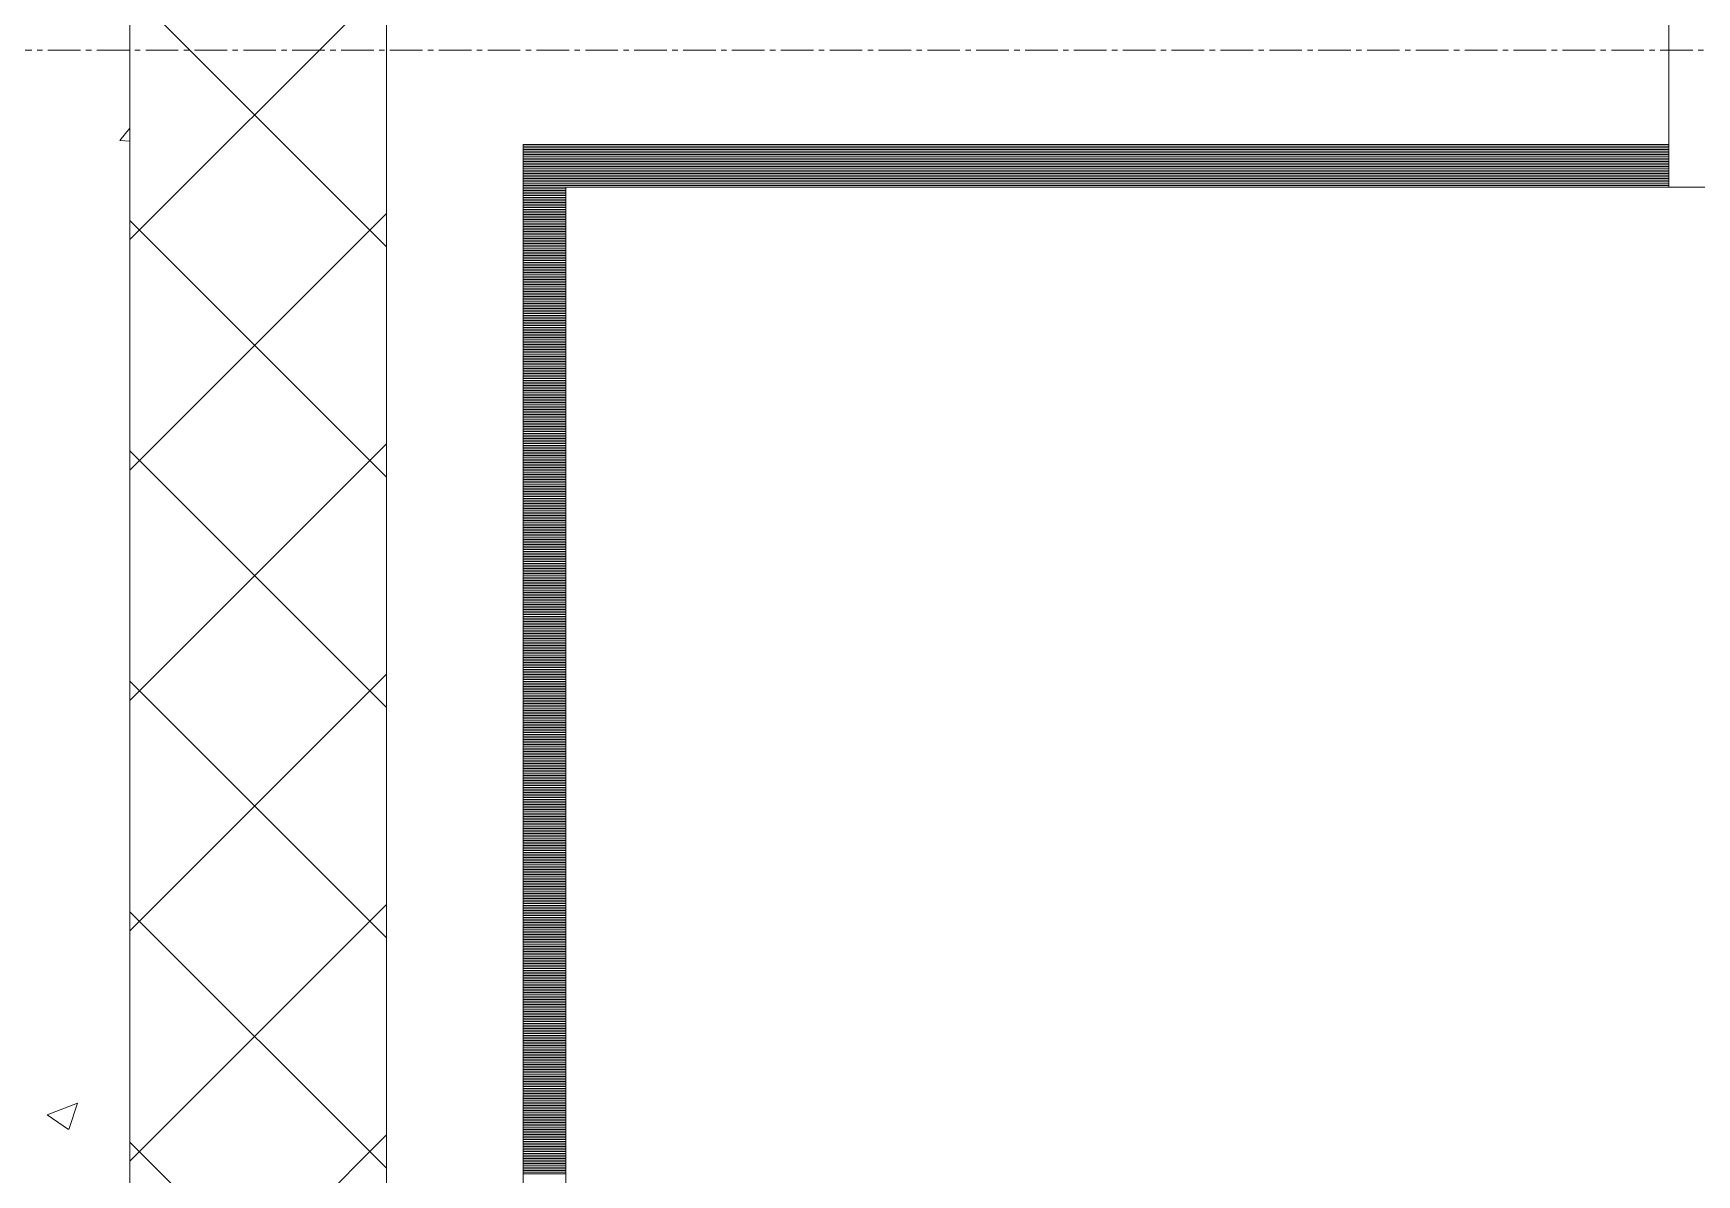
# Model space of a CAD drawing. Header units: millimetres. Extents: x -231292 to 573618, y -153144 to 564035.
# Drawn here: x 29027 to 30000, y -94603 to -93935 of the extents above; entities that cross this region are included whole.
import ezdxf

# ---------------------------------------------------------------- set-up
doc = ezdxf.new("R2010")
doc.units = ezdxf.units.MM
doc.linetypes.add('CENTER2', pattern=[28.575, 19.05, -3.175, 3.175, -3.175])
doc.layers.get('0').update_dxf_attribs({"color": 250})
for name, color, linetype, lineweight in [('A-Wall_Материал_Газоблок_Контур', 250, 'Continuous', 0), ('АР_Окна', 250, 'Continuous', 5), ('АР_Стены ПЕНОблок', 250, 'Continuous', 20), ('АР_Тонкая', 250, 'Continuous', 5), ('АР_Утеплитель', 250, 'Continuous', 0), ('АР_Штриховка', 250, 'Continuous', 0), ('РД_Оси_100', 250, 'Continuous', 0)]:
    doc.layers.add(name, color=color, linetype=linetype, lineweight=lineweight)

# ---------------------------------------------------------------- blocks, each defined once
blk = doc.blocks.new('оси_рен')
at = {"layer": 'РД_Оси_100', "color": 251, "linetype": 'CENTER2', "true_color": 0x636466}
blk.add_lwpolyline([(1241712.916, 190813.25), (1190197.958, 190813.25), (1189697.958, 190663.25)], dxfattribs=at)

msp = doc.modelspace()

# ---------------------------------------------------------------- linework, layer by layer
at = {"layer": 'A-Wall_Материал_Газоблок_Контур', "color": 18, "linetype": 'Continuous', "lineweight": 0, "true_color": 0x000000}
msp.add_line((29983.458, -94025.283), (32383.458, -94025.283), dxfattribs=at)
at = {"layer": 'АР_Окна', "color": 18, "linetype": 'Continuous', "lineweight": 5, "true_color": 0x000000}
msp.add_line((32383.458, -94025.283), (29983.458, -94025.283), dxfattribs=at)
at = {"layer": 'АР_Стены ПЕНОблок', "color": 18, "linetype": 'Continuous', "lineweight": 20, "true_color": 0x000000}
msp.add_line((29083.458, -95245.283), (29083.458, -93770.283), dxfattribs=at)
at = {"layer": 'АР_Тонкая', "color": 18, "linetype": 'Continuous', "lineweight": 5, "true_color": 0x000000}
for p, q in [((29233.458, -93920.283), (29233.458, -95245.283)), ((29983.458, -94000.283), (29983.458, -93920.283)), ((29313.458, -95245.283), (29313.458, -94000.283)), ((29313.458, -94000.283), (29313.458, -95245.283)), ((29313.458, -94000.283), (29983.458, -94000.283)), ((29983.458, -94000.283), (29313.458, -94000.283)), ((29983.458, -94025.283), (29983.458, -94000.283)), ((29338.458, -95245.283), (29338.458, -94025.283)), ((29338.458, -94025.283), (29983.458, -94025.283))]:
    msp.add_line(p, q, dxfattribs=at)
at = {"layer": 'АР_Утеплитель', "color": 18, "linetype": 'Continuous', "lineweight": 0, "true_color": 0x000000}
for p, q in [((29083.458, -93770.283), (29083.458, -95245.283)), ((29233.458, -95245.283), (29233.458, -93920.283))]:
    msp.add_line(p, q, dxfattribs=at)
at = {"layer": 'АР_Штриховка', "color": 18, "linetype": 'Continuous', "lineweight": 0, "true_color": 0x000000}
for p, q in [((29233.458, -94060.155), (29083.458, -93910.155)), ((29083.458, -94056.011), (29226.322, -93913.147)), ((29077.456, -93997.932), (29083.458, -93990.78)), ((29077.456, -93997.934), (29083.458, -93998.459)), ((29313.458, -94000.283), (29313.458, -94000.283)), ((29313.458, -94000.283), (29983.458, -94000.283)), ((29313.458, -94001.283), (29314.458, -94001.283)), ((29313.458, -94002.283), (29315.458, -94002.283)), ((29313.458, -94003.283), (29316.458, -94003.283)), ((29313.458, -94004.283), (29317.458, -94004.283)), ((29313.458, -94005.283), (29318.458, -94005.283)), ((29314.458, -94001.283), (29983.458, -94001.283)), ((29315.458, -94002.283), (29983.458, -94002.283)), ((29316.458, -94003.283), (29983.458, -94003.283)), ((29317.458, -94004.283), (29983.458, -94004.283)), ((29318.458, -94005.283), (29983.458, -94005.283)), ((29313.458, -94006.283), (29319.458, -94006.283)), ((29313.458, -94007.283), (29320.458, -94007.283)), ((29313.458, -94008.283), (29321.458, -94008.283)), ((29313.458, -94009.283), (29322.458, -94009.283)), ((29313.458, -94010.283), (29323.458, -94010.283)), ((29313.458, -94011.283), (29324.458, -94011.283)), ((29313.458, -94012.283), (29325.458, -94012.283)), ((29313.458, -94013.283), (29326.458, -94013.283)), ((29313.458, -94014.283), (29327.458, -94014.283)), ((29313.458, -94015.283), (29328.458, -94015.283)), ((29319.458, -94006.283), (29983.458, -94006.283)), ((29320.458, -94007.283), (29983.458, -94007.283)), ((29321.458, -94008.283), (29983.458, -94008.283)), ((29322.458, -94009.283), (29983.458, -94009.283)), ((29323.458, -94010.283), (29983.458, -94010.283)), ((29324.458, -94011.283), (29983.458, -94011.283)), ((29325.458, -94012.283), (29983.458, -94012.283)), ((29326.458, -94013.283), (29983.458, -94013.283)), ((29327.458, -94014.283), (29983.458, -94014.283)), ((29328.458, -94015.283), (29983.458, -94015.283)), ((29313.458, -94016.283), (29329.458, -94016.283)), ((29313.458, -94017.283), (29330.458, -94017.283)), ((29313.458, -94018.283), (29331.458, -94018.283)), ((29313.458, -94019.283), (29332.458, -94019.283)), ((29313.458, -94020.283), (29333.458, -94020.283)), ((29313.458, -94021.283), (29334.458, -94021.283)), ((29313.458, -94022.283), (29335.458, -94022.283)), ((29313.458, -94023.283), (29336.458, -94023.283)), ((29313.458, -94024.283), (29337.458, -94024.283)), ((29313.458, -94025.283), (29338.458, -94025.283)), ((29329.458, -94016.283), (29983.458, -94016.283)), ((29330.458, -94017.283), (29983.458, -94017.283)), ((29331.458, -94018.283), (29983.458, -94018.283)), ((29332.458, -94019.283), (29983.458, -94019.283)), ((29333.458, -94020.283), (29983.458, -94020.283)), ((29334.458, -94021.283), (29983.458, -94021.283)), ((29335.458, -94022.283), (29983.458, -94022.283)), ((29336.458, -94023.283), (29983.458, -94023.283)), ((29337.458, -94024.283), (29983.458, -94024.283)), ((29313.458, -94026.283), (29338.458, -94026.283)), ((29313.458, -94027.283), (29338.458, -94027.283)), ((29313.458, -94028.283), (29338.458, -94028.283)), ((29313.458, -94029.283), (29338.458, -94029.283)), ((29313.458, -94030.283), (29338.458, -94030.283)), ((29313.458, -94031.283), (29338.458, -94031.283)), ((29313.458, -94032.283), (29338.458, -94032.283)), ((29313.458, -94033.283), (29338.458, -94033.283)), ((29313.458, -94034.283), (29338.458, -94034.283)), ((29083.458, -94190.715), (29233.458, -94040.715)), ((29233.458, -94194.859), (29083.458, -94044.859)), ((29313.458, -94035.283), (29338.458, -94035.283)), ((29313.458, -94036.283), (29338.458, -94036.283)), ((29313.458, -94037.283), (29338.458, -94037.283)), ((29313.458, -94038.283), (29338.458, -94038.283)), ((29313.458, -94039.283), (29338.458, -94039.283)), ((29313.458, -94040.283), (29338.458, -94040.283)), ((29313.458, -94041.283), (29338.458, -94041.283)), ((29313.458, -94042.283), (29338.458, -94042.283)), ((29313.458, -94043.283), (29338.458, -94043.283)), ((29313.458, -94044.283), (29338.458, -94044.283)), ((29313.458, -94045.283), (29338.458, -94045.283)), ((29313.458, -94046.283), (29338.458, -94046.283)), ((29313.458, -94047.283), (29338.458, -94047.283)), ((29313.458, -94048.283), (29338.458, -94048.283)), ((29313.458, -94049.283), (29338.458, -94049.283)), ((29313.458, -94050.283), (29338.458, -94050.283)), ((29313.458, -94051.283), (29338.458, -94051.283)), ((29313.458, -94052.283), (29338.458, -94052.283)), ((29313.458, -94053.283), (29338.458, -94053.283)), ((29313.458, -94054.283), (29338.458, -94054.283)), ((29313.458, -94055.283), (29338.458, -94055.283)), ((29313.458, -94056.283), (29338.458, -94056.283)), ((29313.458, -94057.283), (29338.458, -94057.283)), ((29313.458, -94058.283), (29338.458, -94058.283)), ((29313.458, -94059.283), (29338.458, -94059.283)), ((29313.458, -94060.283), (29338.458, -94060.283)), ((29313.458, -94061.283), (29338.458, -94061.283)), ((29313.458, -94062.283), (29338.458, -94062.283)), ((29313.458, -94063.283), (29338.458, -94063.283)), ((29313.458, -94064.283), (29338.458, -94064.283)), ((29313.458, -94065.283), (29338.458, -94065.283)), ((29313.458, -94066.283), (29338.458, -94066.283)), ((29313.458, -94067.283), (29338.458, -94067.283)), ((29313.458, -94068.283), (29338.458, -94068.283)), ((29313.458, -94069.283), (29338.458, -94069.283)), ((29313.458, -94070.283), (29338.458, -94070.283)), ((29313.458, -94071.283), (29338.458, -94071.283)), ((29313.458, -94072.283), (29338.458, -94072.283)), ((29313.458, -94073.283), (29338.458, -94073.283)), ((29313.458, -94074.283), (29338.458, -94074.283)), ((29313.458, -94075.283), (29338.458, -94075.283)), ((29313.458, -94076.283), (29338.458, -94076.283)), ((29313.458, -94077.283), (29338.458, -94077.283)), ((29313.458, -94078.283), (29338.458, -94078.283)), ((29313.458, -94079.283), (29338.458, -94079.283)), ((29313.458, -94080.283), (29338.458, -94080.283)), ((29313.458, -94081.283), (29338.458, -94081.283)), ((29313.458, -94082.283), (29338.458, -94082.283)), ((29313.458, -94083.283), (29338.458, -94083.283)), ((29313.458, -94084.283), (29338.458, -94084.283)), ((29313.458, -94085.283), (29338.458, -94085.283)), ((29313.458, -94086.283), (29338.458, -94086.283)), ((29313.458, -94087.283), (29338.458, -94087.283)), ((29313.458, -94088.283), (29338.458, -94088.283)), ((29313.458, -94089.283), (29338.458, -94089.283)), ((29313.458, -94090.283), (29338.458, -94090.283)), ((29313.458, -94091.283), (29338.458, -94091.283)), ((29313.458, -94092.283), (29338.458, -94092.283)), ((29313.458, -94093.283), (29338.458, -94093.283)), ((29313.458, -94094.283), (29338.458, -94094.283)), ((29313.458, -94095.283), (29338.458, -94095.283)), ((29313.458, -94096.283), (29338.458, -94096.283)), ((29313.458, -94097.283), (29338.458, -94097.283)), ((29313.458, -94098.283), (29338.458, -94098.283)), ((29313.458, -94099.283), (29338.458, -94099.283)), ((29313.458, -94100.283), (29338.458, -94100.283)), ((29313.458, -94101.283), (29338.458, -94101.283)), ((29313.458, -94102.283), (29338.458, -94102.283)), ((29313.458, -94103.283), (29338.458, -94103.283)), ((29313.458, -94104.283), (29338.458, -94104.283)), ((29313.458, -94105.283), (29338.458, -94105.283)), ((29313.458, -94106.283), (29338.458, -94106.283)), ((29313.458, -94107.283), (29338.458, -94107.283)), ((29313.458, -94108.283), (29338.458, -94108.283)), ((29313.458, -94109.283), (29338.458, -94109.283)), ((29313.458, -94110.283), (29338.458, -94110.283)), ((29313.458, -94111.283), (29338.458, -94111.283)), ((29313.458, -94112.283), (29338.458, -94112.283)), ((29313.458, -94113.283), (29338.458, -94113.283)), ((29313.458, -94114.283), (29338.458, -94114.283)), ((29313.458, -94115.283), (29338.458, -94115.283)), ((29313.458, -94116.283), (29338.458, -94116.283)), ((29313.458, -94117.283), (29338.458, -94117.283)), ((29313.458, -94118.283), (29338.458, -94118.283)), ((29313.458, -94119.283), (29338.458, -94119.283)), ((29313.458, -94120.283), (29338.458, -94120.283)), ((29313.458, -94121.283), (29338.458, -94121.283)), ((29313.458, -94122.283), (29338.458, -94122.283)), ((29313.458, -94123.283), (29338.458, -94123.283)), ((29313.458, -94124.283), (29338.458, -94124.283)), ((29313.458, -94125.283), (29338.458, -94125.283)), ((29313.458, -94126.283), (29338.458, -94126.283)), ((29313.458, -94127.283), (29338.458, -94127.283)), ((29313.458, -94128.283), (29338.458, -94128.283)), ((29313.458, -94129.283), (29338.458, -94129.283)), ((29313.458, -94130.283), (29338.458, -94130.283)), ((29313.458, -94131.283), (29338.458, -94131.283)), ((29313.458, -94132.283), (29338.458, -94132.283)), ((29313.458, -94133.283), (29338.458, -94133.283)), ((29313.458, -94134.283), (29338.458, -94134.283)), ((29313.458, -94135.283), (29338.458, -94135.283)), ((29313.458, -94136.283), (29338.458, -94136.283)), ((29313.458, -94137.283), (29338.458, -94137.283)), ((29313.458, -94138.283), (29338.458, -94138.283)), ((29313.458, -94139.283), (29338.458, -94139.283)), ((29313.458, -94140.283), (29338.458, -94140.283)), ((29313.458, -94141.283), (29338.458, -94141.283)), ((29313.458, -94142.283), (29338.458, -94142.283)), ((29313.458, -94143.283), (29338.458, -94143.283)), ((29313.458, -94144.283), (29338.458, -94144.283)), ((29313.458, -94145.283), (29338.458, -94145.283)), ((29313.458, -94146.283), (29338.458, -94146.283)), ((29313.458, -94147.283), (29338.458, -94147.283)), ((29313.458, -94148.283), (29338.458, -94148.283)), ((29313.458, -94149.283), (29338.458, -94149.283)), ((29313.458, -94150.283), (29338.458, -94150.283)), ((29313.458, -94151.283), (29338.458, -94151.283)), ((29313.458, -94152.283), (29338.458, -94152.283)), ((29313.458, -94153.283), (29338.458, -94153.283)), ((29313.458, -94154.283), (29338.458, -94154.283)), ((29313.458, -94155.283), (29338.458, -94155.283)), ((29313.458, -94156.283), (29338.458, -94156.283)), ((29313.458, -94157.283), (29338.458, -94157.283)), ((29313.458, -94158.283), (29338.458, -94158.283)), ((29313.458, -94159.283), (29338.458, -94159.283)), ((29313.458, -94160.283), (29338.458, -94160.283)), ((29313.458, -94161.283), (29338.458, -94161.283)), ((29313.458, -94162.283), (29338.458, -94162.283)), ((29313.458, -94163.283), (29338.458, -94163.283)), ((29313.458, -94164.283), (29338.458, -94164.283)), ((29313.458, -94165.283), (29338.458, -94165.283)), ((29313.458, -94166.283), (29338.458, -94166.283)), ((29313.458, -94167.283), (29338.458, -94167.283)), ((29313.458, -94168.283), (29338.458, -94168.283)), ((29313.458, -94169.283), (29338.458, -94169.283)), ((29313.458, -94170.283), (29338.458, -94170.283)), ((29313.458, -94171.283), (29338.458, -94171.283)), ((29083.458, -94325.419), (29233.458, -94175.419)), ((29233.458, -94329.563), (29083.458, -94179.563)), ((29313.458, -94172.283), (29338.458, -94172.283)), ((29313.458, -94173.283), (29338.458, -94173.283)), ((29313.458, -94174.283), (29338.458, -94174.283)), ((29313.458, -94175.283), (29338.458, -94175.283)), ((29313.458, -94176.283), (29338.458, -94176.283)), ((29313.458, -94177.283), (29338.458, -94177.283)), ((29313.458, -94178.283), (29338.458, -94178.283)), ((29313.458, -94179.283), (29338.458, -94179.283)), ((29313.458, -94180.283), (29338.458, -94180.283)), ((29313.458, -94181.283), (29338.458, -94181.283)), ((29313.458, -94182.283), (29338.458, -94182.283)), ((29313.458, -94183.283), (29338.458, -94183.283)), ((29313.458, -94184.283), (29338.458, -94184.283)), ((29313.458, -94185.283), (29338.458, -94185.283)), ((29313.458, -94186.283), (29338.458, -94186.283)), ((29313.458, -94187.283), (29338.458, -94187.283)), ((29313.458, -94188.283), (29338.458, -94188.283)), ((29313.458, -94189.283), (29338.458, -94189.283)), ((29313.458, -94190.283), (29338.458, -94190.283)), ((29313.458, -94191.283), (29338.458, -94191.283)), ((29313.458, -94192.283), (29338.458, -94192.283)), ((29313.458, -94193.283), (29338.458, -94193.283)), ((29313.458, -94194.283), (29338.458, -94194.283)), ((29313.458, -94195.283), (29338.458, -94195.283)), ((29313.458, -94196.283), (29338.458, -94196.283)), ((29313.458, -94197.283), (29338.458, -94197.283)), ((29313.458, -94198.283), (29338.458, -94198.283)), ((29313.458, -94199.283), (29338.458, -94199.283)), ((29313.458, -94200.283), (29338.458, -94200.283)), ((29313.458, -94201.283), (29338.458, -94201.283)), ((29313.458, -94202.283), (29338.458, -94202.283)), ((29313.458, -94203.283), (29338.458, -94203.283)), ((29313.458, -94204.283), (29338.458, -94204.283)), ((29313.458, -94205.283), (29338.458, -94205.283)), ((29313.458, -94206.283), (29338.458, -94206.283)), ((29313.458, -94207.283), (29338.458, -94207.283)), ((29313.458, -94208.283), (29338.458, -94208.283)), ((29313.458, -94209.283), (29338.458, -94209.283)), ((29313.458, -94210.283), (29338.458, -94210.283)), ((29313.458, -94211.283), (29338.458, -94211.283)), ((29313.458, -94212.283), (29338.458, -94212.283)), ((29313.458, -94213.283), (29338.458, -94213.283)), ((29313.458, -94214.283), (29338.458, -94214.283)), ((29313.458, -94215.283), (29338.458, -94215.283)), ((29313.458, -94216.283), (29338.458, -94216.283)), ((29313.458, -94217.283), (29338.458, -94217.283)), ((29313.458, -94218.283), (29338.458, -94218.283)), ((29313.458, -94219.283), (29338.458, -94219.283)), ((29313.458, -94220.283), (29338.458, -94220.283)), ((29313.458, -94221.283), (29338.458, -94221.283)), ((29313.458, -94222.283), (29338.458, -94222.283)), ((29313.458, -94223.283), (29338.458, -94223.283)), ((29313.458, -94224.283), (29338.458, -94224.283)), ((29313.458, -94225.283), (29338.458, -94225.283)), ((29313.458, -94226.283), (29338.458, -94226.283)), ((29313.458, -94227.283), (29338.458, -94227.283)), ((29313.458, -94228.283), (29338.458, -94228.283)), ((29313.458, -94229.283), (29338.458, -94229.283)), ((29313.458, -94230.283), (29338.458, -94230.283)), ((29313.458, -94231.283), (29338.458, -94231.283)), ((29313.458, -94232.283), (29338.458, -94232.283)), ((29313.458, -94233.283), (29338.458, -94233.283)), ((29313.458, -94234.283), (29338.458, -94234.283)), ((29313.458, -94235.283), (29338.458, -94235.283)), ((29313.458, -94236.283), (29338.458, -94236.283)), ((29313.458, -94237.283), (29338.458, -94237.283)), ((29313.458, -94238.283), (29338.458, -94238.283)), ((29313.458, -94239.283), (29338.458, -94239.283)), ((29313.458, -94240.283), (29338.458, -94240.283)), ((29313.458, -94241.283), (29338.458, -94241.283)), ((29313.458, -94242.283), (29338.458, -94242.283)), ((29313.458, -94243.283), (29338.458, -94243.283)), ((29313.458, -94244.283), (29338.458, -94244.283)), ((29313.458, -94245.283), (29338.458, -94245.283)), ((29313.458, -94246.283), (29338.458, -94246.283)), ((29313.458, -94247.283), (29338.458, -94247.283)), ((29313.458, -94248.283), (29338.458, -94248.283)), ((29313.458, -94249.283), (29338.458, -94249.283)), ((29313.458, -94250.283), (29338.458, -94250.283)), ((29313.458, -94251.283), (29338.458, -94251.283)), ((29313.458, -94252.283), (29338.458, -94252.283)), ((29313.458, -94253.283), (29338.458, -94253.283)), ((29313.458, -94254.283), (29338.458, -94254.283)), ((29313.458, -94255.283), (29338.458, -94255.283)), ((29313.458, -94256.283), (29338.458, -94256.283)), ((29313.458, -94257.283), (29338.458, -94257.283)), ((29313.458, -94258.283), (29338.458, -94258.283)), ((29313.458, -94259.283), (29338.458, -94259.283)), ((29313.458, -94260.283), (29338.458, -94260.283)), ((29313.458, -94261.283), (29338.458, -94261.283)), ((29313.458, -94262.283), (29338.458, -94262.283)), ((29313.458, -94263.283), (29338.458, -94263.283)), ((29313.458, -94264.283), (29338.458, -94264.283)), ((29313.458, -94265.283), (29338.458, -94265.283)), ((29313.458, -94266.283), (29338.458, -94266.283)), ((29313.458, -94267.283), (29338.458, -94267.283)), ((29313.458, -94268.283), (29338.458, -94268.283)), ((29313.458, -94269.283), (29338.458, -94269.283)), ((29313.458, -94270.283), (29338.458, -94270.283)), ((29313.458, -94271.283), (29338.458, -94271.283)), ((29313.458, -94272.283), (29338.458, -94272.283)), ((29313.458, -94273.283), (29338.458, -94273.283)), ((29313.458, -94274.283), (29338.458, -94274.283)), ((29313.458, -94275.283), (29338.458, -94275.283)), ((29313.458, -94276.283), (29338.458, -94276.283)), ((29313.458, -94277.283), (29338.458, -94277.283)), ((29313.458, -94278.283), (29338.458, -94278.283)), ((29313.458, -94279.283), (29338.458, -94279.283)), ((29313.458, -94280.283), (29338.458, -94280.283)), ((29313.458, -94281.283), (29338.458, -94281.283)), ((29313.458, -94282.283), (29338.458, -94282.283)), ((29313.458, -94283.283), (29338.458, -94283.283)), ((29313.458, -94284.283), (29338.458, -94284.283)), ((29313.458, -94285.283), (29338.458, -94285.283)), ((29313.458, -94286.283), (29338.458, -94286.283)), ((29313.458, -94287.283), (29338.458, -94287.283)), ((29313.458, -94288.283), (29338.458, -94288.283)), ((29313.458, -94289.283), (29338.458, -94289.283)), ((29313.458, -94290.283), (29338.458, -94290.283)), ((29313.458, -94291.283), (29338.458, -94291.283)), ((29313.458, -94292.283), (29338.458, -94292.283)), ((29313.458, -94293.283), (29338.458, -94293.283)), ((29313.458, -94294.283), (29338.458, -94294.283)), ((29313.458, -94295.283), (29338.458, -94295.283)), ((29313.458, -94296.283), (29338.458, -94296.283)), ((29313.458, -94297.283), (29338.458, -94297.283)), ((29313.458, -94298.283), (29338.458, -94298.283)), ((29313.458, -94299.283), (29338.458, -94299.283)), ((29313.458, -94300.283), (29338.458, -94300.283)), ((29313.458, -94301.283), (29338.458, -94301.283)), ((29313.458, -94302.283), (29338.458, -94302.283)), ((29313.458, -94303.283), (29338.458, -94303.283)), ((29313.458, -94304.283), (29338.458, -94304.283)), ((29313.458, -94305.283), (29338.458, -94305.283)), ((29313.458, -94306.283), (29338.458, -94306.283)), ((29313.458, -94307.283), (29338.458, -94307.283)), ((29083.458, -94460.123), (29233.458, -94310.123)), ((29233.458, -94464.266), (29083.458, -94314.266)), ((29313.458, -94308.283), (29338.458, -94308.283)), ((29313.458, -94309.283), (29338.458, -94309.283)), ((29313.458, -94310.283), (29338.458, -94310.283)), ((29313.458, -94311.283), (29338.458, -94311.283)), ((29313.458, -94312.283), (29338.458, -94312.283)), ((29313.458, -94313.283), (29338.458, -94313.283)), ((29313.458, -94314.283), (29338.458, -94314.283)), ((29313.458, -94315.283), (29338.458, -94315.283)), ((29313.458, -94316.283), (29338.458, -94316.283)), ((29313.458, -94317.283), (29338.458, -94317.283)), ((29313.458, -94318.283), (29338.458, -94318.283)), ((29313.458, -94319.283), (29338.458, -94319.283)), ((29313.458, -94320.283), (29338.458, -94320.283)), ((29313.458, -94321.283), (29338.458, -94321.283)), ((29313.458, -94322.283), (29338.458, -94322.283)), ((29313.458, -94323.283), (29338.458, -94323.283)), ((29313.458, -94324.283), (29338.458, -94324.283)), ((29313.458, -94325.283), (29338.458, -94325.283)), ((29313.458, -94326.283), (29338.458, -94326.283)), ((29313.458, -94327.283), (29338.458, -94327.283)), ((29313.458, -94328.283), (29338.458, -94328.283)), ((29313.458, -94329.283), (29338.458, -94329.283)), ((29313.458, -94330.283), (29338.458, -94330.283)), ((29313.458, -94331.283), (29338.458, -94331.283)), ((29313.458, -94332.283), (29338.458, -94332.283)), ((29313.458, -94333.283), (29338.458, -94333.283)), ((29313.458, -94334.283), (29338.458, -94334.283)), ((29313.458, -94335.283), (29338.458, -94335.283)), ((29313.458, -94336.283), (29338.458, -94336.283)), ((29313.458, -94337.283), (29338.458, -94337.283)), ((29313.458, -94338.283), (29338.458, -94338.283)), ((29313.458, -94339.283), (29338.458, -94339.283)), ((29313.458, -94340.283), (29338.458, -94340.283)), ((29313.458, -94341.283), (29338.458, -94341.283)), ((29313.458, -94342.283), (29338.458, -94342.283)), ((29313.458, -94343.283), (29338.458, -94343.283)), ((29313.458, -94344.283), (29338.458, -94344.283)), ((29313.458, -94345.283), (29338.458, -94345.283)), ((29313.458, -94346.283), (29338.458, -94346.283)), ((29313.458, -94347.283), (29338.458, -94347.283)), ((29313.458, -94348.283), (29338.458, -94348.283)), ((29313.458, -94349.283), (29338.458, -94349.283)), ((29313.458, -94350.283), (29338.458, -94350.283)), ((29313.458, -94351.283), (29338.458, -94351.283)), ((29313.458, -94352.283), (29338.458, -94352.283)), ((29313.458, -94353.283), (29338.458, -94353.283)), ((29313.458, -94354.283), (29338.458, -94354.283)), ((29313.458, -94355.283), (29338.458, -94355.283)), ((29313.458, -94356.283), (29338.458, -94356.283)), ((29313.458, -94357.283), (29338.458, -94357.283)), ((29313.458, -94358.283), (29338.458, -94358.283)), ((29313.458, -94359.283), (29338.458, -94359.283)), ((29313.458, -94360.283), (29338.458, -94360.283)), ((29313.458, -94361.283), (29338.458, -94361.283)), ((29313.458, -94362.283), (29338.458, -94362.283)), ((29313.458, -94363.283), (29338.458, -94363.283)), ((29313.458, -94364.283), (29338.458, -94364.283)), ((29313.458, -94365.283), (29338.458, -94365.283)), ((29313.458, -94366.283), (29338.458, -94366.283)), ((29313.458, -94367.283), (29338.458, -94367.283)), ((29313.458, -94368.283), (29338.458, -94368.283)), ((29313.458, -94369.283), (29338.458, -94369.283)), ((29313.458, -94370.283), (29338.458, -94370.283)), ((29313.458, -94371.283), (29338.458, -94371.283)), ((29313.458, -94372.283), (29338.458, -94372.283)), ((29313.458, -94373.283), (29338.458, -94373.283)), ((29313.458, -94374.283), (29338.458, -94374.283)), ((29313.458, -94375.283), (29338.458, -94375.283)), ((29313.458, -94376.283), (29338.458, -94376.283)), ((29313.458, -94377.283), (29338.458, -94377.283)), ((29313.458, -94378.283), (29338.458, -94378.283)), ((29313.458, -94379.283), (29338.458, -94379.283)), ((29313.458, -94380.283), (29338.458, -94380.283)), ((29313.458, -94381.283), (29338.458, -94381.283)), ((29313.458, -94382.283), (29338.458, -94382.283)), ((29313.458, -94383.283), (29338.458, -94383.283)), ((29313.458, -94384.283), (29338.458, -94384.283)), ((29313.458, -94385.283), (29338.458, -94385.283)), ((29313.458, -94386.283), (29338.458, -94386.283)), ((29313.458, -94387.283), (29338.458, -94387.283)), ((29313.458, -94388.283), (29338.458, -94388.283)), ((29313.458, -94389.283), (29338.458, -94389.283)), ((29313.458, -94390.283), (29338.458, -94390.283)), ((29313.458, -94391.283), (29338.458, -94391.283)), ((29313.458, -94392.283), (29338.458, -94392.283)), ((29313.458, -94393.283), (29338.458, -94393.283)), ((29313.458, -94394.283), (29338.458, -94394.283)), ((29313.458, -94395.283), (29338.458, -94395.283)), ((29313.458, -94396.283), (29338.458, -94396.283)), ((29313.458, -94397.283), (29338.458, -94397.283)), ((29313.458, -94398.283), (29338.458, -94398.283)), ((29313.458, -94399.283), (29338.458, -94399.283)), ((29313.458, -94400.283), (29338.458, -94400.283)), ((29313.458, -94401.283), (29338.458, -94401.283)), ((29313.458, -94402.283), (29338.458, -94402.283)), ((29313.458, -94403.283), (29338.458, -94403.283)), ((29313.458, -94404.283), (29338.458, -94404.283)), ((29313.458, -94405.283), (29338.458, -94405.283)), ((29313.458, -94406.283), (29338.458, -94406.283)), ((29313.458, -94407.283), (29338.458, -94407.283)), ((29313.458, -94408.283), (29338.458, -94408.283)), ((29313.458, -94409.283), (29338.458, -94409.283)), ((29313.458, -94410.283), (29338.458, -94410.283)), ((29313.458, -94411.283), (29338.458, -94411.283)), ((29313.458, -94412.283), (29338.458, -94412.283)), ((29313.458, -94413.283), (29338.458, -94413.283)), ((29313.458, -94414.283), (29338.458, -94414.283)), ((29313.458, -94415.283), (29338.458, -94415.283)), ((29313.458, -94416.283), (29338.458, -94416.283)), ((29313.458, -94417.283), (29338.458, -94417.283)), ((29313.458, -94418.283), (29338.458, -94418.283)), ((29313.458, -94419.283), (29338.458, -94419.283)), ((29313.458, -94420.283), (29338.458, -94420.283)), ((29313.458, -94421.283), (29338.458, -94421.283)), ((29313.458, -94422.283), (29338.458, -94422.283)), ((29313.458, -94423.283), (29338.458, -94423.283)), ((29313.458, -94424.283), (29338.458, -94424.283)), ((29313.458, -94425.283), (29338.458, -94425.283)), ((29313.458, -94426.283), (29338.458, -94426.283)), ((29313.458, -94427.283), (29338.458, -94427.283)), ((29313.458, -94428.283), (29338.458, -94428.283)), ((29313.458, -94429.283), (29338.458, -94429.283)), ((29313.458, -94430.283), (29338.458, -94430.283)), ((29313.458, -94431.283), (29338.458, -94431.283)), ((29313.458, -94432.283), (29338.458, -94432.283)), ((29313.458, -94433.283), (29338.458, -94433.283)), ((29313.458, -94434.283), (29338.458, -94434.283)), ((29313.458, -94435.283), (29338.458, -94435.283)), ((29313.458, -94436.283), (29338.458, -94436.283)), ((29313.458, -94437.283), (29338.458, -94437.283)), ((29313.458, -94438.283), (29338.458, -94438.283)), ((29313.458, -94439.283), (29338.458, -94439.283)), ((29313.458, -94440.283), (29338.458, -94440.283)), ((29313.458, -94441.283), (29338.458, -94441.283)), ((29313.458, -94442.283), (29338.458, -94442.283)), ((29313.458, -94443.283), (29338.458, -94443.283)), ((29083.458, -94594.827), (29233.458, -94444.827)), ((29233.458, -94598.97), (29083.458, -94448.97)), ((29313.458, -94444.283), (29338.458, -94444.283)), ((29313.458, -94445.283), (29338.458, -94445.283)), ((29313.458, -94446.283), (29338.458, -94446.283)), ((29313.458, -94447.283), (29338.458, -94447.283)), ((29313.458, -94448.283), (29338.458, -94448.283)), ((29313.458, -94449.283), (29338.458, -94449.283)), ((29313.458, -94450.283), (29338.458, -94450.283)), ((29313.458, -94451.283), (29338.458, -94451.283)), ((29313.458, -94452.283), (29338.458, -94452.283)), ((29313.458, -94453.283), (29338.458, -94453.283)), ((29313.458, -94454.283), (29338.458, -94454.283)), ((29313.458, -94455.283), (29338.458, -94455.283)), ((29313.458, -94456.283), (29338.458, -94456.283)), ((29313.458, -94457.283), (29338.458, -94457.283)), ((29313.458, -94458.283), (29338.458, -94458.283)), ((29313.458, -94459.283), (29338.458, -94459.283)), ((29313.458, -94460.283), (29338.458, -94460.283)), ((29313.458, -94461.283), (29338.458, -94461.283)), ((29313.458, -94462.283), (29338.458, -94462.283)), ((29313.458, -94463.283), (29338.458, -94463.283)), ((29313.458, -94464.283), (29338.458, -94464.283)), ((29313.458, -94465.283), (29338.458, -94465.283)), ((29313.458, -94466.283), (29338.458, -94466.283)), ((29313.458, -94467.283), (29338.458, -94467.283)), ((29313.458, -94468.283), (29338.458, -94468.283)), ((29313.458, -94469.283), (29338.458, -94469.283)), ((29313.458, -94470.283), (29338.458, -94470.283)), ((29313.458, -94471.283), (29338.458, -94471.283)), ((29313.458, -94472.283), (29338.458, -94472.283)), ((29313.458, -94473.283), (29338.458, -94473.283)), ((29313.458, -94474.283), (29338.458, -94474.283)), ((29313.458, -94475.283), (29338.458, -94475.283)), ((29313.458, -94476.283), (29338.458, -94476.283)), ((29313.458, -94477.283), (29338.458, -94477.283)), ((29313.458, -94478.283), (29338.458, -94478.283)), ((29313.458, -94479.283), (29338.458, -94479.283)), ((29313.458, -94480.283), (29338.458, -94480.283)), ((29313.458, -94481.283), (29338.458, -94481.283)), ((29313.458, -94482.283), (29338.458, -94482.283)), ((29313.458, -94483.283), (29338.458, -94483.283)), ((29313.458, -94484.283), (29338.458, -94484.283)), ((29313.458, -94485.283), (29338.458, -94485.283)), ((29313.458, -94486.283), (29338.458, -94486.283)), ((29313.458, -94487.283), (29338.458, -94487.283)), ((29313.458, -94488.283), (29338.458, -94488.283)), ((29313.458, -94489.283), (29338.458, -94489.283)), ((29313.458, -94490.283), (29338.458, -94490.283)), ((29313.458, -94491.283), (29338.458, -94491.283)), ((29313.458, -94492.283), (29338.458, -94492.283)), ((29313.458, -94493.283), (29338.458, -94493.283)), ((29313.458, -94494.283), (29338.458, -94494.283)), ((29313.458, -94495.283), (29338.458, -94495.283)), ((29313.458, -94496.283), (29338.458, -94496.283)), ((29313.458, -94497.283), (29338.458, -94497.283)), ((29313.458, -94498.283), (29338.458, -94498.283)), ((29313.458, -94499.283), (29338.458, -94499.283)), ((29313.458, -94500.283), (29338.458, -94500.283)), ((29313.458, -94501.283), (29338.458, -94501.283)), ((29313.458, -94502.283), (29338.458, -94502.283)), ((29313.458, -94503.283), (29338.458, -94503.283)), ((29313.458, -94504.283), (29338.458, -94504.283)), ((29313.458, -94505.283), (29338.458, -94505.283)), ((29313.458, -94506.283), (29338.458, -94506.283)), ((29313.458, -94507.283), (29338.458, -94507.283)), ((29313.458, -94508.283), (29338.458, -94508.283)), ((29313.458, -94509.283), (29338.458, -94509.283)), ((29313.458, -94510.283), (29338.458, -94510.283)), ((29313.458, -94511.283), (29338.458, -94511.283)), ((29313.458, -94512.283), (29338.458, -94512.283)), ((29313.458, -94513.283), (29338.458, -94513.283)), ((29313.458, -94514.283), (29338.458, -94514.283)), ((29313.458, -94515.283), (29338.458, -94515.283)), ((29313.458, -94516.283), (29338.458, -94516.283)), ((29313.458, -94517.283), (29338.458, -94517.283)), ((29313.458, -94518.283), (29338.458, -94518.283)), ((29313.458, -94519.283), (29338.458, -94519.283)), ((29313.458, -94520.283), (29338.458, -94520.283)), ((29313.458, -94521.283), (29338.458, -94521.283)), ((29313.458, -94522.283), (29338.458, -94522.283)), ((29313.458, -94523.283), (29338.458, -94523.283)), ((29313.458, -94524.283), (29338.458, -94524.283)), ((29313.458, -94525.283), (29338.458, -94525.283)), ((29313.458, -94526.283), (29338.458, -94526.283)), ((29313.458, -94527.283), (29338.458, -94527.283)), ((29313.458, -94528.283), (29338.458, -94528.283)), ((29313.458, -94529.283), (29338.458, -94529.283)), ((29313.458, -94530.283), (29338.458, -94530.283)), ((29313.458, -94531.283), (29338.458, -94531.283)), ((29313.458, -94532.283), (29338.458, -94532.283)), ((29313.458, -94533.283), (29338.458, -94533.283)), ((29313.458, -94534.283), (29338.458, -94534.283)), ((29313.458, -94535.283), (29338.458, -94535.283)), ((29313.458, -94536.283), (29338.458, -94536.283)), ((29313.458, -94537.283), (29338.458, -94537.283)), ((29313.458, -94538.283), (29338.458, -94538.283)), ((29313.458, -94539.283), (29338.458, -94539.283)), ((29313.458, -94540.283), (29338.458, -94540.283)), ((29313.458, -94541.283), (29338.458, -94541.283)), ((29313.458, -94542.283), (29338.458, -94542.283)), ((29313.458, -94543.283), (29338.458, -94543.283)), ((29313.458, -94544.283), (29338.458, -94544.283)), ((29313.458, -94545.283), (29338.458, -94545.283)), ((29313.458, -94546.283), (29338.458, -94546.283)), ((29313.458, -94547.283), (29338.458, -94547.283)), ((29313.458, -94548.283), (29338.458, -94548.283)), ((29313.458, -94549.283), (29338.458, -94549.283)), ((29313.458, -94550.283), (29338.458, -94550.283)), ((29313.458, -94551.283), (29338.458, -94551.283)), ((29313.458, -94552.283), (29338.458, -94552.283)), ((29313.458, -94553.283), (29338.458, -94553.283)), ((29313.458, -94554.283), (29338.458, -94554.283)), ((29313.458, -94555.283), (29338.458, -94555.283)), ((29313.458, -94556.283), (29338.458, -94556.283)), ((29313.458, -94557.283), (29338.458, -94557.283)), ((29313.458, -94558.283), (29338.458, -94558.283)), ((29313.458, -94559.283), (29338.458, -94559.283)), ((29313.458, -94560.283), (29338.458, -94560.283)), ((29034.987, -94567.802), (29047.621, -94576.324)), ((29035.01, -94567.75), (29052.795, -94560.923)), ((29047.627, -94576.326), (29052.777, -94560.977)), ((29313.458, -94561.283), (29338.458, -94561.283)), ((29313.458, -94562.283), (29338.458, -94562.283)), ((29313.458, -94563.283), (29338.458, -94563.283)), ((29313.458, -94564.283), (29338.458, -94564.283)), ((29313.458, -94565.283), (29338.458, -94565.283)), ((29313.458, -94566.283), (29338.458, -94566.283)), ((29313.458, -94567.283), (29338.458, -94567.283)), ((29313.458, -94568.283), (29338.458, -94568.283)), ((29313.458, -94569.283), (29338.458, -94569.283)), ((29313.458, -94570.283), (29338.458, -94570.283)), ((29083.458, -94729.531), (29233.458, -94579.531)), ((29313.458, -94571.283), (29338.458, -94571.283)), ((29313.458, -94572.283), (29338.458, -94572.283)), ((29313.458, -94573.283), (29338.458, -94573.283)), ((29313.458, -94574.283), (29338.458, -94574.283)), ((29313.458, -94575.283), (29338.458, -94575.283)), ((29313.458, -94576.283), (29338.458, -94576.283)), ((29313.458, -94577.283), (29338.458, -94577.283)), ((29313.458, -94578.283), (29338.458, -94578.283)), ((29313.458, -94579.283), (29338.458, -94579.283)), ((29233.458, -94733.674), (29083.458, -94583.674)), ((29313.458, -94580.283), (29338.458, -94580.283)), ((29313.458, -94581.283), (29338.458, -94581.283)), ((29313.458, -94582.283), (29338.458, -94582.283)), ((29313.458, -94583.283), (29338.458, -94583.283)), ((29313.458, -94584.283), (29338.458, -94584.283)), ((29313.458, -94585.283), (29338.458, -94585.283)), ((29313.458, -94586.283), (29338.458, -94586.283)), ((29313.458, -94587.283), (29338.458, -94587.283)), ((29313.458, -94588.283), (29338.458, -94588.283)), ((29313.458, -94589.283), (29338.458, -94589.283)), ((29313.458, -94590.283), (29338.458, -94590.283)), ((29313.458, -94591.283), (29338.458, -94591.283)), ((29313.458, -94592.283), (29338.458, -94592.283)), ((29313.458, -94593.283), (29338.458, -94593.283)), ((29313.458, -94594.283), (29338.458, -94594.283)), ((29313.458, -94595.283), (29338.458, -94595.283)), ((29313.458, -94596.283), (29338.458, -94596.283)), ((29313.458, -94597.283), (29338.458, -94597.283)), ((29313.458, -94598.283), (29338.458, -94598.283)), ((29313.458, -94599.283), (29338.458, -94599.283)), ((29313.458, -94600.283), (29338.458, -94600.283)), ((29313.458, -94601.283), (29338.458, -94601.283)), ((29313.458, -94602.283), (29338.458, -94602.283))]:
    msp.add_line(p, q, dxfattribs=at)

# ---------------------------------------------------------------- block references
at = {"rotation": 359.999868838025}
msp.add_blockref('оси_рен', (-1186769.82, -284755.728), dxfattribs=at)

doc.saveas('drawing.dxf')
